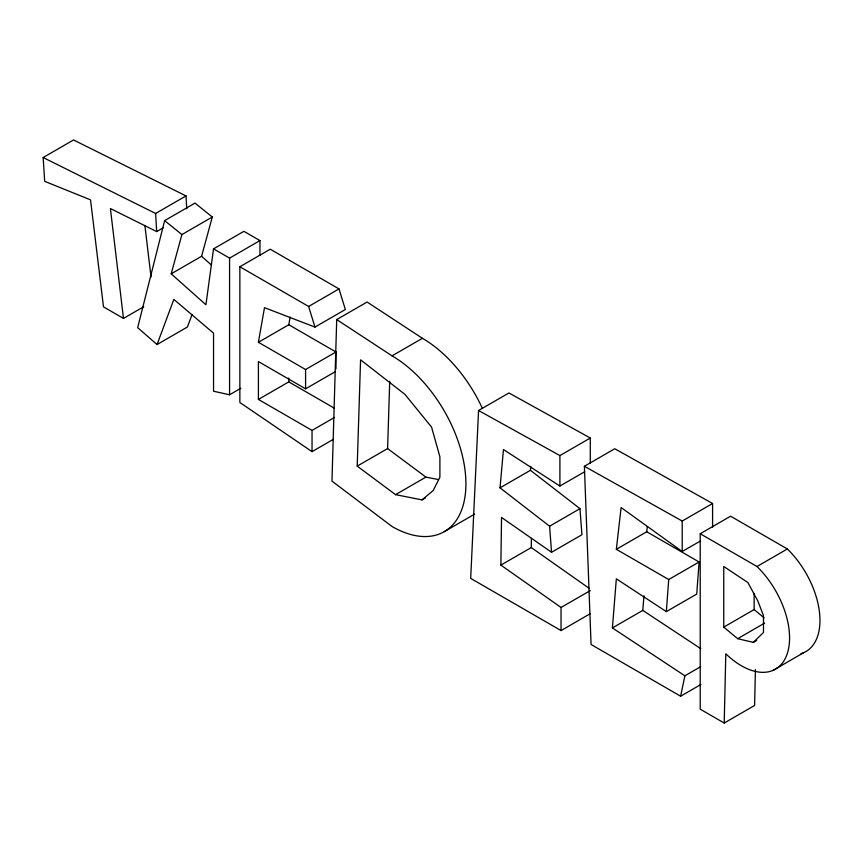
<?xml version="1.0" encoding="UTF-8"?>
<svg xmlns="http://www.w3.org/2000/svg" width="863" height="863" viewBox="0 0 863 863"><rect width="100%" height="100%" fill="white"/><g stroke="black" fill="none" stroke-linecap="round" stroke-linejoin="round"><path stroke-width="1.29" d="M590.303 613.669L561.047 630.562L561.047 607.476L500.885 565.103L501.532 517.444L551.554 552.266L581.932 534.726L579.968 508.663L530.421 470.303L530.767 466.333M589.246 588.393L531.274 547.563L531.392 538.296M724.208 723.032L725.805 653.776A68.123 39.331 60 0 0 786.98 654.467A68.123 39.331 60 0 0 756.991 566.516L700.217 533.744L700.217 709.181L724.208 723.032L754.596 705.481L755.427 669.526M336.71 319.569L331.964 481.101L392.029 526.484A104.488 60.324 60 0 0 465.912 483.819A104.488 60.324 60 0 0 392.029 355.847L336.71 319.569L367.099 302.028L422.417 338.307A104.488 60.324 60 0 1 482.417 408.469M357.206 466.128L360.572 359.839L404.93 394.359L431.565 427.109L439.893 456.807L439.893 477.207L433.204 490.529L422.018 499.871L395.545 494.65L357.206 466.128L387.595 448.587L389.72 381.306M590.292 463.204L590.292 438.026L508.943 392.967L478.555 410.508L470.691 578.393L561.047 630.562M700.637 666.711L684.877 675.805L612.406 627.93L616.344 578.836L666.333 611.619L668.717 579.537L699.106 561.996L646.732 531.759L616.344 549.31L668.717 579.537M699.106 561.996L696.721 594.078L666.333 611.619M612.406 627.93L642.795 610.389L643.971 595.794M551.554 552.266L549.591 526.203L500.033 487.843L503.453 449.537L559.904 486.042L584.661 471.748M616.344 549.31L621.101 507.541L682.212 551.511L700.217 541.112M646.732 531.759L647.326 526.538M259.957 255.319L259.957 240.583L243.916 231.316L213.539 248.868L205.923 304.768L171.198 273.819L181.91 234.563L212.298 217.012L195.006 203.085L164.628 220.626L137.67 327.67L157.044 344.542L187.433 326.991L192.104 314.456M335.977 368.706L335.977 351.985L305.588 369.526L258.404 342.287L264.488 307.66L314.963 327.077L345.351 309.526L339.019 288.922L270.248 249.213L239.86 266.753L239.86 402.492L312.039 451.64L333.431 439.289M258.404 342.287L288.792 324.736L290.141 317.045M712.59 527.347L712.59 503.496L614.78 448.749L584.391 466.29L591.069 644.488L680.627 696.204L684.877 675.805M171.198 273.819L201.586 256.279L212.298 217.012M157.044 344.542L173.851 299.396L213.539 333.15L213.539 391.23L229.58 394.769L240.831 388.264M753.313 642.374L763.485 632.503L763.485 615.664L757.811 600.918L747.887 582.547L723.755 566.484L723.755 627.11L737.66 638.685L753.313 642.374L756.689 640.432M143.743 306.721L123.485 318.415L103.495 306.872L90.539 199.86L44.671 181.338L43.15 157.519L73.538 139.968L186.02 195.923L186.764 208.857M43.15 157.519L155.631 213.463L186.02 195.923M123.485 318.415L110.41 208.555L156.678 231.575L163.431 227.67M213.539 248.868L229.58 258.123L259.957 240.583M239.86 266.753L308.63 306.462L339.019 288.922M334.855 371.921L305.588 388.825L258.404 361.575L258.404 399.429L288.792 381.888L334.272 408.145M392.029 355.847L422.417 338.307M258.404 399.429L312.039 430.4L334.553 417.401M395.545 494.65L425.934 477.11L438.544 479.591M422.018 499.871L425.394 497.929M500.033 487.843L530.421 470.303M478.555 410.508L559.904 455.578L590.292 438.026M444.272 531.651L474.661 514.111M549.591 526.203L579.968 508.663M500.885 565.103L531.274 547.563M584.391 466.29L682.212 521.036L712.59 503.496M561.047 607.476L590.303 590.583M700.217 533.744L730.605 516.203L787.38 548.976A68.123 39.331 60 0 1 819.332 611.123A68.123 39.331 60 0 1 801.037 653.69M756.991 566.516L787.38 548.976M723.755 627.11L754.143 609.569L754.143 593.399M737.66 638.685L764.672 623.086M680.627 696.204L700.885 684.499M773.075 670.346L803.464 652.806M288.792 324.736L335.977 351.985M642.795 610.389L700.767 648.685M387.595 448.587L425.934 477.11M164.628 220.626L181.91 234.563M754.143 609.569L764.079 617.832M201.586 256.279L211.511 265.114M308.63 306.462L314.963 327.077M144.887 225.426L151.036 277.045M155.631 213.463L156.678 231.575M682.212 521.036L682.212 551.511M559.904 455.578L559.904 486.042M312.039 430.4L312.039 451.64M305.588 369.526L305.588 388.825M288.792 377.972L288.792 381.888M229.58 258.123L229.58 394.769"/></g></svg>
